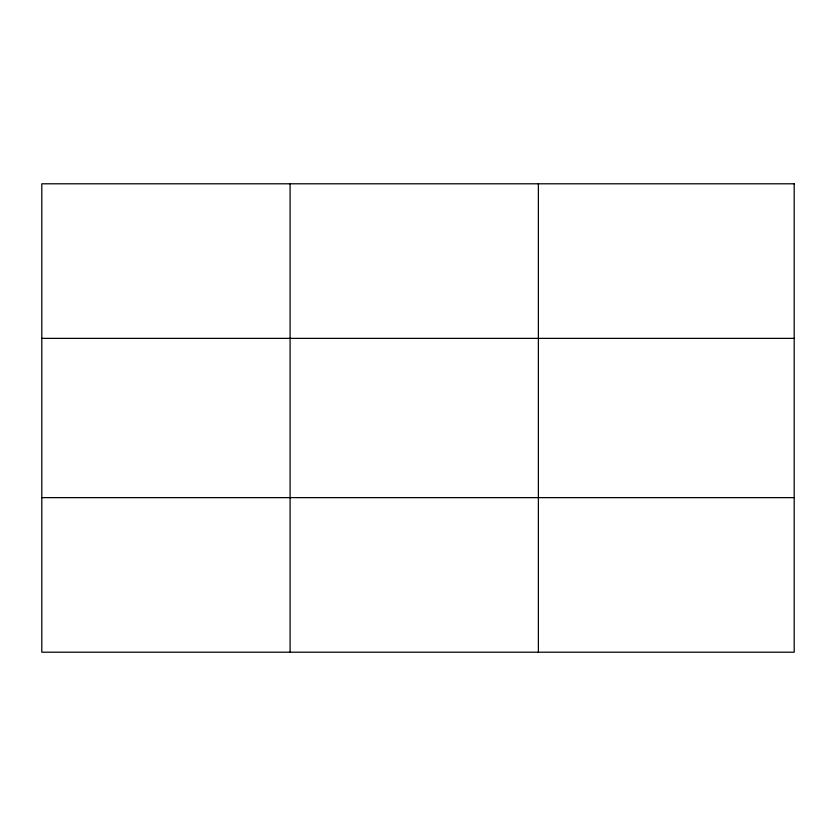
<?xml version="1.0" encoding="UTF-8"?>
<svg xmlns="http://www.w3.org/2000/svg" width="836" height="836" viewBox="0 0 836 836"><rect width="100%" height="100%" fill="white"/><g stroke="black" fill="none" stroke-linecap="round" stroke-linejoin="round"><path stroke-width="1.25" d="M290.092 652.205L290.092 183.795M538.384 652.205L538.384 183.795M41.8 338.371L794.2 338.371M41.8 497.629L794.2 497.629M794.2 183.795L794.2 652.205L41.8 652.205L41.8 183.795L794.2 183.795"/></g></svg>
